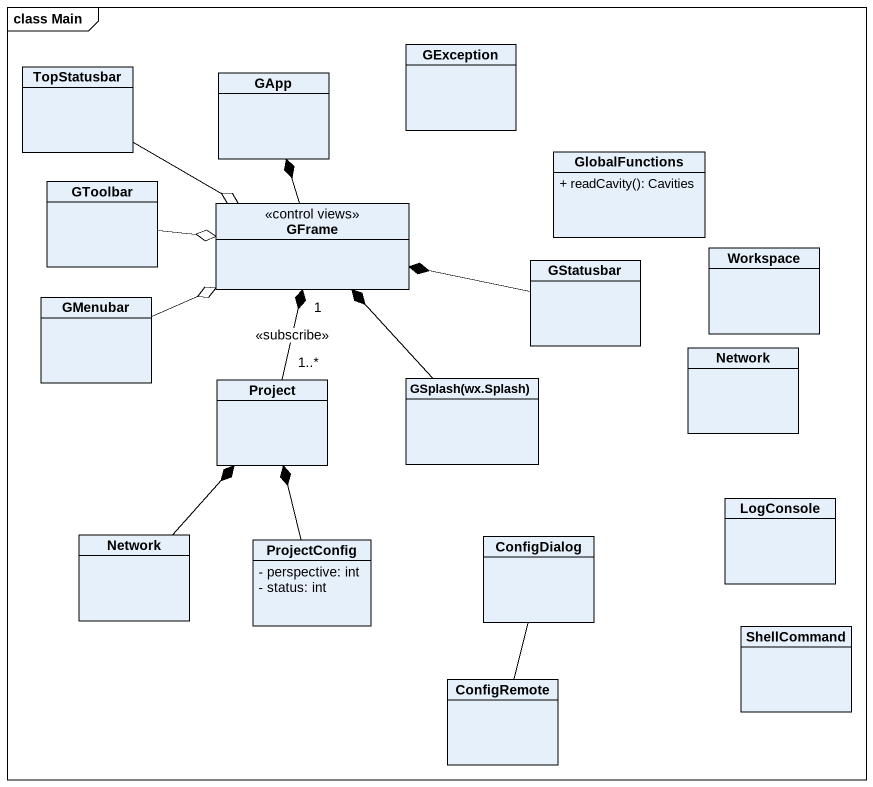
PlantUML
@startuml
mainframe class Main
hide circle
hide empty members
skinparam classAttributeIconSize 0
class TopStatusbar
class GException
class GApp
class GlobalFunctions {
  + readCavity(): Cavities
}
class GToolbar
class GFrame <<control views>>
class GStatusbar
class Workspace
class GMenubar
class Project
class "GSplash(wx.Splash)" as GSplash_wx_Splash
class "Network" as Network_
class LogConsole
class "Network" as Network__2
class ProjectConfig {
  - perspective: int
  - status: int
}
class ConfigDialog
class ConfigRemote
class ShellCommand
TopStatusbar -right-o GFrame
GToolbar -right-o GFrame
GFrame -up-* GApp
GStatusbar -left-* GFrame
GMenubar -right-o GFrame
Project "1..*" -up-* "1" GFrame : <<subscribe>>
GSplash_wx_Splash -up-* GFrame
Network__2 -up-* Project
ProjectConfig -up-* Project
ConfigDialog -- ConfigRemote
@enduml
